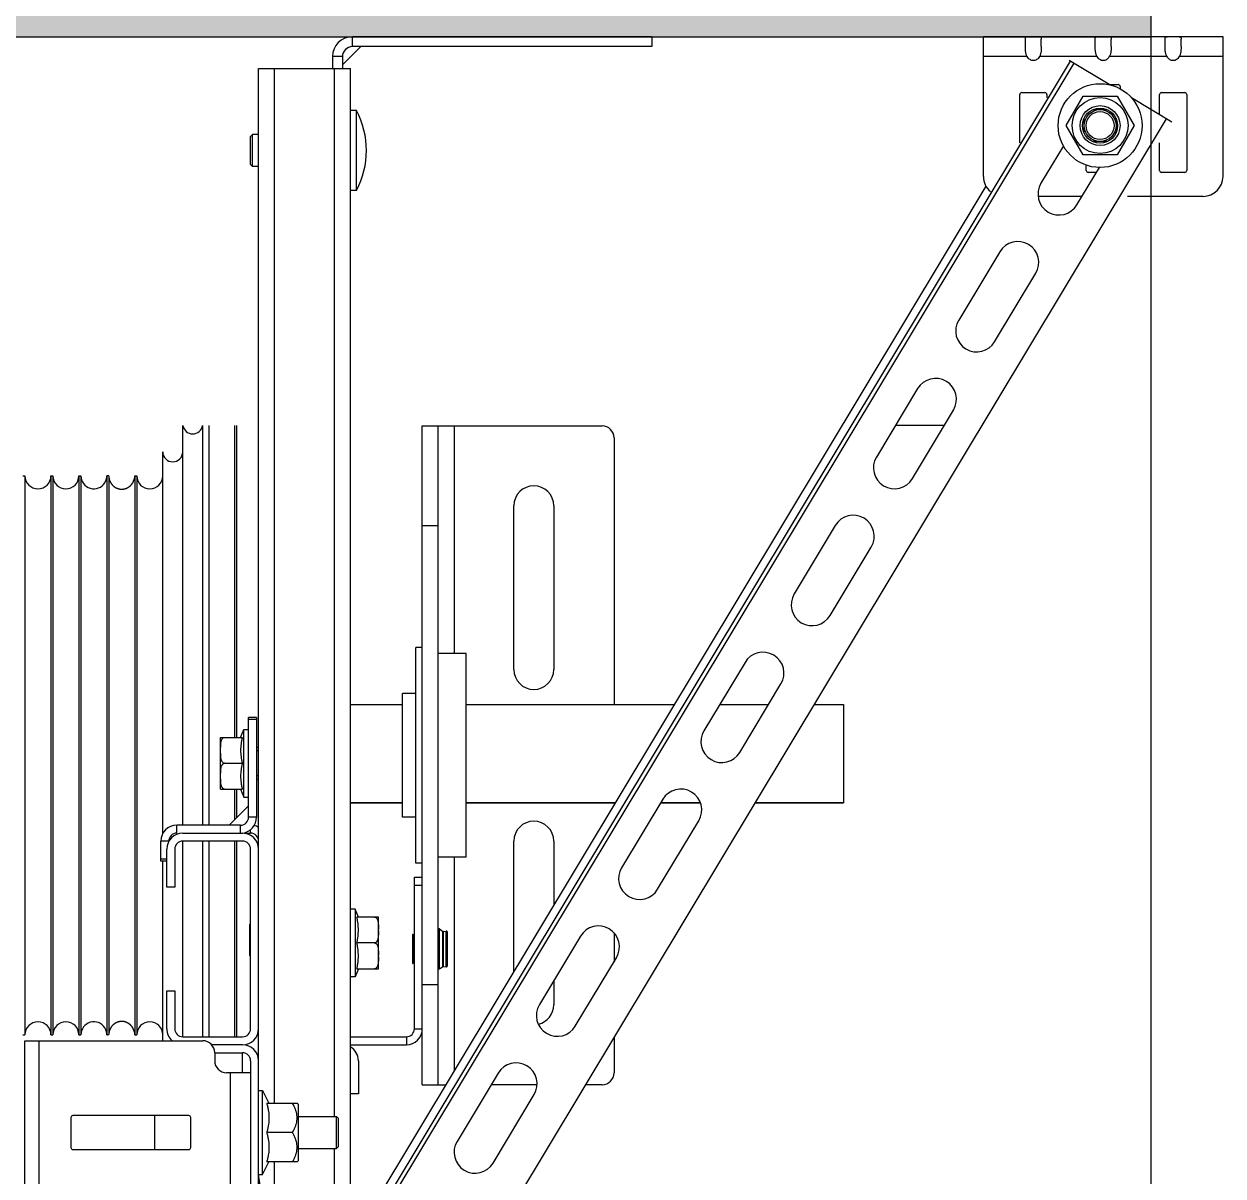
# Model space of a CAD drawing. Header units: millimetres. Extents: x 21899 to 38731, y -5425 to 3612.
# Drawn here: x 34243 to 34543.2, y 3076.6 to 3365.2 of the extents above; entities that cross this region are included whole.
import ezdxf

# ---------------------------------------------------------------- set-up
doc = ezdxf.new("R2010")
doc.units = ezdxf.units.MM
doc.layers.add('dwgmodels.com', color=250, linetype='Continuous')

msp = doc.modelspace()

# ---------------------------------------------------------------- hatches: boundary and pattern name
at = {"layer": 'dwgmodels.com', "true_color": 0xc7c8ca}
h = msp.add_hatch(color=9, dxfattribs=at)
h.dxf.hatch_style = 1
h.paths.add_polyline_path([(30925.23548215479, 3612.000011230852), (34525.23548215479, 3612.000011230852), (34525.23548215479, 3362.000011230855), (30925.23548215479, 3362.000011230855)])

# ---------------------------------------------------------------- linework, layer by layer
at = {"color": 7, "linetype": 'Continuous'}
for p, q in [((34324.73548215479, 3362.000011230855), (34525.23548215479, 3362.000011230855)), ((34400.23548215479, 3362.000011230855), (34400.23548215479, 3359.500011230855)), ((34525.23548215479, 3362.000011230855), (34484.80185189079, 3362.000011230855)), ((34525.23548215479, 1144.533072939179), (34525.23548215479, 3362.000011230855)), ((34322.73548215479, 3357.000011230855), (34322.73548215479, 3354.000011230855)), ((34327.2644720689, 3359.493467239055), (34322.7420261466, 3354.971021316756)), ((34400.23548215479, 3359.500011230855), (34325.23548215479, 3359.500011230855)), ((34504.9876848978, 3355.873701071399), (34298.4419264966, 3012.123833197758)), ((34301.73548215479, 3354.000011230855), (34324.73548215479, 3354.000011230855)), ((34301.73548215479, 3021.488438356457), (34301.73548215479, 3354.000011230855)), ((34324.73548215479, 3059.766866450555), (34324.73548215479, 3354.000011230855)), ((34514.90537818249, 3349.914549745055), (34504.7428218592, 3356.020829628356)), ((34503.9499506206, 3339.723585497653), (34508.1999506206, 3347.084801429854)), ((34508.1999506206, 3347.084801429854), (34516.6999506206, 3347.084801429854)), ((34516.6999506206, 3347.084801429854), (34520.9499506206, 3339.723585497653)), ((34530.4578408802, 3340.569687381056), (34520.28437104949, 3346.682524761258)), ((34326.23548215479, 3343.500011230855), (34324.73548215479, 3343.500011230855)), ((34326.23548215479, 3323.500011230855), (34326.23548215479, 3343.500011230855)), ((34510.64688768779, 3343.723585497653), (34514.2530135534, 3343.723585497653)), ((34528.98836931749, 3341.452634973877), (34322.4426109163, 2997.702767100258)), ((34508.1999506206, 3332.362369565555), (34503.9499506206, 3339.723585497653)), ((34508.4499506206, 3337.927515673553), (34508.4499506206, 3341.519655321856)), ((34516.4499506206, 3341.519655321856), (34516.4499506206, 3337.927515673553)), ((34520.9499506206, 3339.723585497653), (34516.6999506206, 3332.362369565555)), ((34300.2304569017, 3337.500011230855), (34299.73548215479, 3337.005036484057)), ((34299.73548215479, 3329.994985977755), (34299.73548215479, 3337.005036484057)), ((34301.73548215479, 3337.500011230855), (34300.2304569017, 3337.500011230855)), ((34300.2304569017, 3329.500011230855), (34300.2304569017, 3337.500011230855)), ((34503.2787441207, 3334.653555830155), (34497.64906079369, 3325.284189376958)), ((34514.2530135534, 3335.723585497653), (34510.64688768779, 3335.723585497653)), ((34300.2304569017, 3329.500011230855), (34299.73548215479, 3329.994985977755)), ((34516.6999506206, 3332.362369565555), (34508.1999506206, 3332.362369565555)), ((34301.73548215479, 3329.500011230855), (34300.2304569017, 3329.500011230855)), ((34506.6493174511, 3319.876289590356), (34512.2804472765, 3329.248063421153)), ((34483.85589536323, 3324.58770537646), (34296.72759189519, 3013.153909347555)), ((34326.23548215479, 3323.500011230855), (34324.73548215479, 3323.500011230855)), ((34487.3482992955, 3308.140843362853), (34477.0475377973, 3290.997497348857)), ((34486.04779445469, 3285.589597562255), (34496.34855595289, 3302.732943576353)), ((34466.7467762991, 3273.854151334854), (34456.44601480089, 3256.710805320756)), ((34465.44627145829, 3251.302905534256), (34475.7470329565, 3268.446251548256)), ((34282.73548215479, 3164.500011230855), (34282.73548215479, 3264.585361659556)), ((34287.73548215479, 3164.500011230855), (34287.73548215479, 3264.585361659556)), ((34289.23548215479, 3264.585361659556), (34289.23548215479, 3164.500011230855)), ((34295.73548215479, 3264.585361659556), (34295.73548215479, 3186.495201759255)), ((34296.23548215479, 3264.585361659556), (34296.23548215479, 3186.495201759255)), ((34342.73548215479, 3264.500011230855), (34387.73548215479, 3264.500011230855)), ((34342.73548215479, 3099.500011230855), (34342.73548215479, 3264.500011230855)), ((34346.73548215479, 3099.500011230855), (34346.73548215479, 3264.500011230855)), ((34473.427176268, 3264.585361659556), (34461.1775255972, 3264.585361659556)), ((34390.73548215479, 3261.500011230855), (34390.73548215479, 3194.690419739756)), ((34277.73548215479, 3162.415401700557), (34277.73548215479, 3258.000011230855)), ((34242.73548215479, 3252.000011230855), (34243.23548215479, 3252.000011230855)), ((34243.23548215479, 3252.000011230855), (34243.23548215479, 3112.000011230855)), ((34249.73548215479, 3252.000011230855), (34250.23548215479, 3252.000011230855)), ((34249.73548215479, 3252.000011230855), (34249.73548215479, 3112.000011230855)), ((34250.23548215479, 3252.000011230855), (34250.23548215479, 3112.000011230855)), ((34256.73548215479, 3252.000011230855), (34257.23548215479, 3252.000011230855)), ((34256.73548215479, 3252.000011230855), (34256.73548215479, 3112.000011230855)), ((34257.23548215479, 3252.000011230855), (34257.23548215479, 3112.000011230855)), ((34263.73548215479, 3251.976793094556), (34263.73548215479, 3112.023229367158)), ((34264.23548215479, 3251.957140960454), (34264.23548215479, 3112.042881501358)), ((34270.73548215479, 3252.000011230855), (34271.23548215479, 3252.000011230855)), ((34270.73548215479, 3252.000011230855), (34270.73548215479, 3112.000011230855)), ((34271.23548215479, 3252.000011230855), (34271.23548215479, 3112.000011230855)), ((34365.6554821548, 3203.500011230855), (34365.6554821548, 3244.500011230855)), ((34375.6554821548, 3244.500011230855), (34375.6554821548, 3203.500011230855)), ((34346.73548215479, 3239.500011230855), (34342.73548215479, 3239.500011230855)), ((34446.1452533027, 3239.567459306756), (34435.8444918045, 3222.424113292655)), ((34444.8447484619, 3217.016213506155), (34455.1455099601, 3234.159559520158)), ((34342.73548215479, 3209.000011230855), (34341.09548215479, 3209.000011230855)), ((34341.09548215479, 3155.000747171656), (34341.09548215479, 3208.999275290156)), ((34353.73548215479, 3207.500011230855), (34346.73548215479, 3207.500011230855)), ((34353.73548215479, 3156.500706286053), (34353.73548215479, 3207.499316175756)), ((34423.54373030629, 3205.280767278655), (34413.2429688081, 3188.137421264553)), ((34422.2432254655, 3182.729521478053), (34432.5439869637, 3199.872867492057)), ((34324.73548215479, 3194.690419739756), (34337.73548215479, 3194.690419739756)), ((34341.09548215479, 3197.500011230855), (34337.73548215479, 3197.500011230855)), ((34337.73548215479, 3166.500707680756), (34337.73548215479, 3197.499314781056)), ((34353.73548215479, 3194.690419739756), (34405.8057319056, 3194.690419739756)), ((34417.18040752839, 3194.690419739756), (34429.4300581992, 3194.690419739756)), ((34440.804733822, 3194.690419739756), (34448.23548215479, 3194.690419739756)), ((34448.23548215479, 3194.690419739756), (34448.23548215479, 3170.080635357655)), ((34301.23548215479, 3191.500011230855), (34299.23548215479, 3191.500011230855)), ((34301.23548215479, 3191.500011230855), (34301.23548215479, 3166.500011230855)), ((34292.23548215479, 3186.495201759255), (34297.6364417416, 3186.495201759255)), ((34292.23548215479, 3173.504820702554), (34292.23548215479, 3186.495201759255)), ((34297.23548215479, 3186.495201759255), (34298.0354821548, 3188.500011230855)), ((34298.0354821548, 3188.500011230855), (34299.23548215479, 3188.500011230855)), ((34298.0354821548, 3171.500011230855), (34298.0354821548, 3188.500011230855)), ((34301.23548215479, 3184.000011230855), (34301.73548215479, 3184.000011230855)), ((34293.2354819333, 3180.000011230855), (34297.6364417416, 3180.000011230855)), ((34301.23548215479, 3176.000011230855), (34301.73548215479, 3176.000011230855)), ((34292.23548215479, 3173.504820702554), (34297.6364417416, 3173.504820702554)), ((34295.73548215479, 3173.504820702554), (34295.73548215479, 3165.828438355653)), ((34296.23548215479, 3173.504820702554), (34296.23548215479, 3166.328438355653)), ((34297.23548215479, 3173.504820702554), (34298.0354821548, 3171.500011230855)), ((34298.0354821548, 3171.500011230855), (34299.23548215479, 3171.500011230855)), ((34402.9422073099, 3170.994075250557), (34392.64144581169, 3153.850729236554)), ((34324.73548215479, 3170.080532026157), (34337.73548215479, 3170.080532026157)), ((34353.73548215479, 3170.080532026157), (34391.0186195398, 3170.080532026157)), ((34390.73548215479, 3170.080532026157), (34390.73548215479, 3169.609312285655)), ((34402.3932951626, 3170.080532026157), (34412.3400437128, 3170.080532026157)), ((34426.01762145619, 3170.080532026157), (34448.23548215479, 3170.080532026157)), ((34341.09548215479, 3166.500011230855), (34337.73548215479, 3166.500011230855)), ((34401.6417024691, 3148.442829449956), (34411.94246396729, 3165.586175463955)), ((34282.73548215479, 3162.500011230855), (34297.73548215479, 3162.500011230855)), ((34298.17606995899, 3162.500011230855), (34299.73548215479, 3162.500011230855)), ((34297.73548215479, 3160.500011230855), (34282.73548215479, 3160.500011230855)), ((34282.73548215479, 3111.500011230855), (34282.73548215479, 3160.341648209156)), ((34287.73548215479, 3111.500011230855), (34287.73548215479, 3160.500011230855)), ((34289.23548215479, 3160.500011230855), (34289.23548215479, 3111.500011230855)), ((34295.73548215479, 3160.500011230855), (34295.73548215479, 3111.500011230855)), ((34296.23548215479, 3160.500011230855), (34296.23548215479, 3111.500011230855)), ((34365.6554821548, 3127.869182868355), (34365.6554821548, 3160.500011230855)), ((34375.6554821548, 3160.500011230855), (34375.6554821548, 3144.511977691858)), ((34278.73548215479, 3149.000011230855), (34278.73548215479, 3158.500011230855)), ((34280.73548215479, 3158.500011230855), (34280.73548215479, 3149.000011230855)), ((34299.73548215479, 3113.500011230855), (34299.73548215479, 3158.500011230855)), ((34353.73548215479, 3156.500011230855), (34346.73548215479, 3156.500011230855)), ((34278.73548215479, 3155.500011230855), (34277.23548215479, 3155.500011230855)), ((34277.73548215479, 3110.500011230855), (34277.73548215479, 3155.500011230855)), ((34342.73548215479, 3155.000011230855), (34341.09548215479, 3155.000011230855)), ((34340.73548215479, 3151.500011230855), (34342.73548215479, 3151.500011230855)), ((34280.73548215479, 3149.000011230855), (34278.73548215479, 3149.000011230855)), ((34340.73548215479, 3149.500011230855), (34342.73548215479, 3149.500011230855)), ((34325.9354821548, 3143.500011230855), (34324.73548215479, 3143.500011230855)), ((34325.9354821548, 3143.500011230855), (34325.9354821548, 3126.500011230855)), ((34326.73548215479, 3141.495201759255), (34325.9354821548, 3143.500011230855)), ((34331.73548215479, 3141.495201759255), (34326.3345225681, 3141.495201759255)), ((34331.73548215479, 3128.504820702554), (34331.73548215479, 3141.495201759255)), ((34299.4354821548, 3139.547337509757), (34299.4354821548, 3131.952684952055)), ((34347.0577716571, 3138.500969342756), (34347.77332060749, 3137.948045153855)), ((34347.91371725679, 3137.907123512858), (34348.71737500549, 3137.980183308253)), ((34348.9354821548, 3137.781004666955), (34348.9354821548, 3129.219060096955)), ((34330.73548237629, 3135.000011230855), (34326.3345225681, 3135.000011230855)), ((34340.23548215479, 3137.047337509553), (34340.23548215479, 3129.952684952255)), ((34340.73548215479, 3136.866677897553), (34340.3963253093, 3137.126698145756)), ((34382.34068431349, 3136.707383222456), (34372.0399228153, 3119.564037208456)), ((34390.73548215479, 3137.504429264456), (34390.73548215479, 3130.291830750855)), ((34340.73548215479, 3130.133344564256), (34340.3963253093, 3129.873324316053)), ((34347.0577716571, 3128.499053119056), (34347.77332060749, 3129.051977307958)), ((34347.91371725679, 3129.092898948853), (34348.71737500549, 3129.019839153556)), ((34381.04017947269, 3114.156137421858), (34391.3409409709, 3131.299483435956)), ((34325.9354821548, 3126.500011230855), (34324.73548215479, 3126.500011230855)), ((34326.73548215479, 3128.504820702554), (34325.9354821548, 3126.500011230855)), ((34326.3345225681, 3128.504820702554), (34331.73548215479, 3128.504820702554)), ((34278.73548215479, 3123.000011230855), (34280.73548215479, 3123.000011230855)), ((34278.73548215479, 3113.500011230855), (34278.73548215479, 3123.000011230855)), ((34280.73548215479, 3123.000011230855), (34280.73548215479, 3113.500011230855)), ((34346.73548215479, 3124.500011230855), (34342.73548215479, 3124.500011230855)), ((34375.6554821548, 3125.581338434356), (34375.6554821548, 3119.500011230855)), ((34242.73548215479, 3112.000011230855), (34243.23548215479, 3112.000011230855)), ((34249.73548215479, 3112.000011230855), (34250.23548215479, 3112.000011230855)), ((34256.73548215479, 3112.000011230855), (34257.23548215479, 3112.000011230855)), ((34270.73548215479, 3112.000011230855), (34271.23548215479, 3112.000011230855)), ((34282.73548215479, 3111.500011230855), (34297.73548215479, 3111.500011230855)), ((34390.73548215479, 3111.361191493357), (34390.73548215479, 3102.500011230855)), ((34297.73548215479, 3109.500011230855), (34289.95144600779, 3109.500011230855)), ((34324.73548215479, 3109.500011230855), (34338.73548215479, 3109.500011230855)), ((34290.73548215479, 3107.500011230855), (34297.73548215479, 3107.500011230855)), ((34299.73548215479, 3105.500011230855), (34299.73548215479, 3073.698324426354)), ((34326.73548215479, 3105.500011230855), (34326.73548215479, 3097.200011230856)), ((34361.7391613171, 3102.420691194355), (34351.4383998189, 3085.277345180355)), ((34342.73548215479, 3099.500011230855), (34348.6095641234, 3099.500011230855)), ((34371.422160321, 3099.500011230855), (34359.98423974629, 3099.500011230855)), ((34387.73548215479, 3099.500011230855), (34383.6085660399, 3099.500011230855)), ((34301.73548215479, 3098.000011230855), (34302.73548215479, 3098.000011230855)), ((34302.73548215479, 3077.000011230855), (34302.73548215479, 3098.000011230855)), ((34302.73548215479, 3098.000011230855), (34304.33973589959, 3094.861253904157)), ((34326.73548215479, 3097.200011230856), (34324.73548215479, 3097.200011230856)), ((34360.4386564763, 3079.869445393757), (34370.7394179745, 3097.012791407855)), ((34303.757704377, 3094.861227163055), (34311.37426622059, 3094.861227163055)), ((34311.73548215479, 3094.500011230855), (34311.37423809439, 3094.861255291256)), ((34311.73548215479, 3080.500133581154), (34311.73548215479, 3094.499888880659)), ((34275.73548215479, 3083.250011230855), (34275.73548215479, 3091.750011230855)), ((34311.73548215479, 3091.500011230855), (34321.24050740799, 3091.500011230855)), ((34321.24050740799, 3083.500011230855), (34321.24050740799, 3091.500011230855)), ((34321.24050740799, 3091.500011230855), (34321.73548215479, 3091.005036484057)), ((34321.73548215479, 3083.994985977755), (34321.73548215479, 3091.005036484057)), ((34310.23548215479, 3087.500011230855), (34303.757704377, 3087.500011230855)), ((34321.24050740799, 3083.500011230855), (34321.73548215479, 3083.994985977755)), ((34311.73548215479, 3083.500011230855), (34321.24050740799, 3083.500011230855)), ((34302.73548215479, 3077.000011230855), (34304.33973589959, 3080.138768557656)), ((34311.37426622059, 3080.138795298757), (34303.757704377, 3080.138795298757)), ((34311.73548215479, 3080.500011230855), (34311.37423809439, 3080.138767170556)), ((34301.73548215479, 3077.000011230855), (34302.73548215479, 3077.000011230855))]:
    msp.add_line(p, q, dxfattribs=at)
at = {"color": 3, "linetype": 'Continuous'}
for p, q in [((34400.23548215479, 3362.000011230855), (34325.23548215479, 3362.000011230855)), ((34483.23548215479, 3327.000011230855), (34483.23548215479, 3362.000011230855)), ((34543.23548215479, 3362.000011230855), (34483.23548215479, 3362.000011230855)), ((34493.73548215479, 3359.495995110356), (34493.73548215479, 3361.332454476156)), ((34497.73548215479, 3359.495995110356), (34497.73548215479, 3361.332454476156)), ((34511.23548215479, 3359.495995110356), (34511.23548215479, 3361.332454476156)), ((34515.23548215479, 3359.495995110356), (34515.23548215479, 3361.332454476156)), ((34528.73548215479, 3359.495995110356), (34528.73548215479, 3361.332454476156)), ((34532.73548215479, 3359.495995110356), (34532.73548215479, 3361.332454476156)), ((34543.23548215479, 3327.000011230855), (34543.23548215479, 3362.000011230855)), ((34320.23548215479, 3357.000011230855), (34320.23548215479, 3354.000011230855)), ((34492.8354821548, 3348.000011230855), (34498.63548215479, 3348.000011230855)), ((34514.763146385, 3350.000011230855), (34516.98548215479, 3350.000011230855)), ((34517.48548215479, 3349.500011230855), (34517.48548215479, 3348.921809074556)), ((34527.8354821548, 3348.000011230855), (34533.63548215479, 3348.000011230855)), ((34492.3354821548, 3335.371548727853), (34492.3354821548, 3347.500011230855)), ((34499.13548215479, 3347.500011230855), (34499.13548215479, 3346.688649207754)), ((34527.3354821548, 3342.445789777656), (34527.3354821548, 3347.500011230855)), ((34534.13548215479, 3347.500011230855), (34534.13548215479, 3328.500011230855)), ((34527.3354821548, 3328.500011230855), (34527.3354821548, 3335.373209817757)), ((34508.98548215479, 3328.500011230855), (34508.98548215479, 3329.815341252855)), ((34511.53054186479, 3328.000011230855), (34509.48548215479, 3328.000011230855)), ((34533.63548215479, 3328.000011230855), (34527.8354821548, 3328.000011230855)), ((34507.9253781506, 3322.000011230855), (34496.94974968069, 3322.000011230855)), ((34538.23548215479, 3322.000011230855), (34519.30005377349, 3322.000011230855)), ((34299.23548215479, 3166.500011230855), (34299.23548215479, 3191.500011230855)), ((34294.4070579398, 3164.500014140656), (34299.23547924509, 3169.328435445856)), ((34297.23548215479, 3164.500011230855), (34281.23548215479, 3164.500011230855)), ((34277.23548215479, 3155.500011230855), (34277.23548215479, 3160.500011230855)), ((34340.73548215479, 3113.500011230855), (34340.73548215479, 3151.500011230855)), ((34324.73548215479, 3111.500011230855), (34338.73548215479, 3111.500011230855)), ((34243.2362110937, 3110.500011230855), (34287.73548215479, 3110.500011230855)), ((34290.73548215479, 3107.500011230855), (34290.73548215479, 3105.500011230855)), ((34299.73548215479, 3102.500011230855), (34293.73548215479, 3102.500011230855)), ((34254.73548215479, 3091.250011230855), (34254.73548215479, 3083.750011230855)), ((34284.23548215479, 3091.750011230855), (34255.23548215479, 3091.750011230855)), ((34284.73548215479, 3083.750011230855), (34284.73548215479, 3091.250011230855)), ((34255.23548215479, 3083.250011230855), (34284.23548215479, 3083.250011230855))]:
    msp.add_line(p, q, dxfattribs=at)
at = {"color": 9, "linetype": 'Continuous'}
for p, q in [((34325.23548215479, 3359.500011230855), (34325.23548215479, 3362.000011230855)), ((34322.73548215479, 3357.000011230855), (34320.23548215479, 3357.000011230855)), ((34494.20956370189, 3357.000011230855), (34483.23548215479, 3357.000011230855)), ((34511.70956370189, 3357.000011230855), (34497.2614006076, 3357.000011230855)), ((34529.20956370189, 3357.000011230855), (34514.7614006076, 3357.000011230855)), ((34543.23548215479, 3357.000011230855), (34532.2614006076, 3357.000011230855)), ((34505.8448521985, 3355.358662996492), (34299.29909379729, 3011.608795122756)), ((34305.73548215479, 3094.861227163055), (34305.73548215479, 3354.000011230855)), ((34320.73548215479, 3091.500011230855), (34320.73548215479, 3354.000011230855)), ((34350.73548215479, 3264.500011230855), (34350.73548215479, 3207.500011230855)), ((34301.23548215479, 3191.000011230855), (34299.23548215479, 3191.000011230855)), ((34324.73548215479, 3170.146477480754), (34337.73548215479, 3170.146477480754)), ((34353.73548215479, 3170.146477480754), (34391.0582435665, 3170.146477480754)), ((34402.4329191893, 3170.146477480754), (34412.32360166429, 3170.146477480754)), ((34426.05724548289, 3170.146477480754), (34448.23548215479, 3170.146477480754)), ((34301.23548215479, 3166.500011230855), (34299.23548215479, 3166.500011230855)), ((34281.23548215479, 3162.500011230855), (34281.23548215479, 3164.500011230855)), ((34297.23548215479, 3162.500011230855), (34297.23548215479, 3164.500011230855)), ((34299.73548215479, 3162.500011230855), (34299.73548215479, 3163.387623541857)), ((34279.23548215479, 3160.500011230855), (34277.23548215479, 3160.500011230855)), ((34278.73548215479, 3156.000011230855), (34277.23548215479, 3156.000011230855)), ((34350.73548215479, 3156.500011230855), (34350.73548215479, 3103.038132991656)), ((34347.0577717144, 3136.100011230854), (34347.057771657, 3138.500969342858)), ((34347.77332060749, 3137.948045153855), (34347.77332060749, 3129.051977307958)), ((34347.91371725679, 3137.907123512858), (34347.91371725679, 3129.092898948853)), ((34348.7173750056, 3129.019839153556), (34348.7173750056, 3137.980183308253)), ((34340.3963253093, 3137.126698145756), (34340.3963253093, 3129.873324316053)), ((34347.057771655, 3133.500011230855), (34347.0577717144, 3136.100011230854)), ((34347.057771657, 3128.499053118954), (34347.057771655, 3133.500011230855)), ((34338.73548215479, 3111.500011230855), (34338.73548215479, 3109.500011230855)), ((34340.73548215479, 3113.500011230855), (34342.73548215479, 3113.500011230855)), ((34243.2362110937, 3064.500011230855), (34243.2362110937, 3110.500011230855)), ((34246.73548215479, 3110.500011230855), (34246.73548215479, 3064.500011230855)), ((34297.73548215479, 3102.500011230855), (34297.73548215479, 3107.500011230855)), ((34294.73548215479, 3072.500011230855), (34294.73548215479, 3102.500011230855)), ((34320.73548215479, 3053.109748521158), (34320.73548215479, 3083.500011230855)), ((34305.73548215479, 3028.145556285854), (34305.73548215479, 3080.138795298757))]:
    msp.add_line(p, q, dxfattribs=at)
at = {"color": 2, "linetype": 'Continuous'}
for p, q in [((34301.73548215479, 3183.150011230857), (34301.23548215479, 3183.150011230857)), ((34301.73548215479, 3176.850011230854), (34301.23548215479, 3176.850011230854))]:
    msp.add_line(p, q, dxfattribs=at)
at = {"color": 7, "linetype": 'Continuous'}
for radius in [10.5, 7, 5, 4.4, 4, 3.5050252532]:
    msp.add_circle((34512.4499506206, 3339.723585497653), radius, dxfattribs=at)
at = {"color": 3, "linetype": 'Continuous'}
for centre, radius, start, end in [((34325.23548215479, 3357.000011230855), 5, 90, 180), ((34492.8354821548, 3347.500011230855), 0.5, 90, 180), ((34498.63548215479, 3347.500011230855), 0.5, 0, 90), ((34516.98548215479, 3349.500011230855), 0.5, 0, 90), ((34527.8354821548, 3347.500011230855), 0.5, 90, 180), ((34533.63548215479, 3347.500011230855), 0.5, 0, 90), ((34488.23548215479, 3327.000011230855), 5, 180, 229.7809681634833), ((34509.48548215479, 3328.500011230855), 0.5, 180, 270), ((34527.8354821548, 3328.500011230855), 0.5, 180, 270), ((34533.63548215479, 3328.500011230855), 0.5, 270, 0), ((34538.23548215479, 3327.000011230855), 5, 270, 0), ((34297.23548215479, 3166.500011230855), 2, 270, 0), ((34281.23548215479, 3160.500011230855), 4, 90, 180), ((34299.73548215479, 3160.500011230855), 4, 60.00000000000028, 77.08377962761692), ((34338.73548215479, 3113.500011230855), 2, 270, 0), ((34287.73548215479, 3107.500011230855), 3, 0, 90), ((34293.73548215479, 3105.500011230855), 3, 180, 270), ((34255.23548215479, 3091.250011230855), 0.5, 90, 180), ((34284.23548215479, 3091.250011230855), 0.5, 0, 90), ((34255.23548215479, 3083.750011230855), 0.5, 180, 270), ((34284.23548215479, 3083.750011230855), 0.5, 270, 0)]:
    msp.add_arc(centre, radius, start, end, dxfattribs=at)
at = {"color": 7, "linetype": 'Continuous'}
for centre, radius, start, end in [((34325.23548215479, 3357.000011230855), 2.5, 90, 180), ((34307.48548215479, 3333.500011230855), 21.25, 331.9275130639386, 28.0724869360614), ((34502.1491891224, 3322.580239483657), 5.25, 149.0000000000667, 329.0000000000667), ((34491.84842762419, 3305.436893469654), 5.25, 329.0000000000667, 149.0000000000667), ((34481.547666126, 3288.293547455556), 5.25, 149.0000000000667, 329.0000000000667), ((34471.2469046278, 3271.150201441556), 5.25, 329.0000000000667, 149.0000000000667), ((34285.23548215479, 3265.000011230855), 2.5, 189.5482191097543, 350.4517808902457), ((34387.73548215479, 3261.500011230855), 3, 0, 90), ((34280.23548215479, 3258.000011230855), 2.5, 180, 0), ((34460.94614312959, 3254.006855427455), 5.25, 149.0000000000667, 329.0000000000667), ((34246.48548215479, 3252.000011230855), 3.25, 180, 0), ((34253.48548215479, 3252.000011230855), 3.25, 180, 0), ((34260.48548215479, 3252.000011230855), 3.25, 180, 327.7957724961966), ((34267.48548215479, 3252.000011230855), 3.25, 327.7957724961966, 0), ((34274.48548215479, 3252.000011230855), 3.25, 180, 0), ((34370.6554821548, 3244.500011230855), 5, 0, 180), ((34450.6453816314, 3236.863509413455), 5.25, 329.0000000000667, 149.0000000000667), ((34440.3446201332, 3219.720163399455), 5.25, 149.0000000000667, 329.0000000000667), ((34428.04385863499, 3202.576817385358), 5.25, 329.0000000000667, 149.0000000000667), ((34370.6554821548, 3203.500011230855), 5, 180, 0), ((34417.74309713679, 3185.433471371354), 5.25, 149.0000000000667, 329.0000000000667), ((34407.4423356386, 3168.290125357256), 5.25, 329.0000000000667, 149.0000000000667), ((34297.23548215479, 3166.500011230855), 4, 277.1535105487424, 0), ((34370.6554821548, 3160.500011230855), 5, 0, 180), ((34282.73548215479, 3158.500011230855), 4, 90, 180), ((34281.23548215479, 3160.500011230855), 2, 90, 180), ((34297.73548215479, 3158.500011230855), 4, 0, 90), ((34299.73548215479, 3160.500011230855), 2, 0, 90), ((34282.73548215479, 3158.500011230855), 2, 90, 180), ((34297.73548215479, 3158.500011230855), 2, 0, 90), ((34397.1415741404, 3151.146779343253), 5.25, 149.0000000000667, 329.0000000000667), ((34299.5354821548, 3139.547337509757), 0.1, 52.52382043789794, 180), ((34346.9354821548, 3138.342712344056), 0.2, 52.30575877936031, 180), ((34347.8956101076, 3138.106302154156), 0.2, 232.3057595701491, 275.1944289023388), ((34348.73548215479, 3137.781004666955), 0.2, 0, 95.19442892787347), ((34386.8408126422, 3134.003433329155), 5.25, 329.0000000000667, 149.0000000000667), ((34340.3354821548, 3137.047337509757), 0.1, 52.52382034859722, 180), ((34299.5354821548, 3132.452684952055), 0.1, 180, 307.4761795615771), ((34299.5354821548, 3131.952684952055), 0.1, 180, 307.4761795615771), ((34340.3354821548, 3129.952684952055), 0.1, 180, 307.4761796514028), ((34346.9354821548, 3128.657310117756), 0.2, 180, 307.6942412206397), ((34347.8956101076, 3128.893720307555), 0.2, 84.80557109766123, 127.6942404298509), ((34348.73548215479, 3129.219017794858), 0.2, 264.8055710721265, 0), ((34376.54005114399, 3116.860087315155), 5.25, 149.0000000000667, 329.0000000000667), ((34370.6554821548, 3119.500011230855), 5, 283.3454556175525, 0), ((34246.48548215479, 3112.000011230855), 3.25, 0, 179.9999999997916), ((34253.48548215479, 3112.000011230855), 3.25, 0, 179.9999999997916), ((34260.48548215479, 3112.000011230855), 3.25, 32.20422750380337, 180), ((34267.48548215479, 3112.000011230855), 3.25, 0, 32.20422750380337), ((34274.48548215479, 3112.000011230855), 3.25, 0, 179.9999999997916), ((34282.73548215479, 3113.500011230855), 4, 180, 228.8542828083771), ((34282.73548215479, 3113.500011230855), 2, 180, 270), ((34297.73548215479, 3113.500011230855), 4, 270, 0), ((34297.73548215479, 3113.500011230855), 2, 270, 0), ((34338.73548215479, 3113.500011230855), 4, 270, 0), ((34297.73548215479, 3105.500011230855), 4, 0, 90), ((34322.73548215479, 3105.500011230855), 4, 0, 59.80983375640647), ((34297.73548215479, 3105.500011230855), 2, 0, 90), ((34366.2392896458, 3099.716741301156), 5.25, 329.0000000000667, 149.0000000000667), ((34387.73548215479, 3102.500011230855), 3, 270, 0), ((34355.9385281476, 3082.573395287058), 5.25, 149.0000000000667, 329.0000000000667)]:
    msp.add_arc(centre, radius, start, end, dxfattribs=at)
at = {"color": 3, "linetype": 'Continuous'}
for points, start_tangent, end_tangent in [([(34493.73548215479, 3361.332454476156), (34493.73820185169, 3361.498578214956), (34493.7486153385, 3361.638720667957), (34493.7703736766, 3361.754310718756), (34493.80750166019, 3361.846396801957), (34493.8645437071, 3361.915970137656), (34493.9466212722, 3361.963926733955), (34494.0596487845, 3361.991402158354), (34494.20956370189, 3362.000011230855)], (0, 1), (1, 0)), ([(34497.2614006076, 3362.000011230855), (34497.41211645769, 3361.991293151354), (34497.5264190977, 3361.963112380057), (34497.6089237019, 3361.913804425156), (34497.6653463731, 3361.843064838056), (34497.7014613249, 3361.751132860554), (34497.7225540248, 3361.637015444154), (34497.73276273999, 3361.498571013253), (34497.73548215479, 3361.332454476156)], (1, 0), (0, -1)), ([(34511.23548215479, 3361.332454476156), (34511.23820185169, 3361.498578214956), (34511.2486153385, 3361.638720667957), (34511.2703736766, 3361.754310718756), (34511.30750166019, 3361.846396801957), (34511.3645437071, 3361.915970137656), (34511.4466212722, 3361.963926733955), (34511.5596487845, 3361.991402158354), (34511.70956370189, 3362.000011230855)], (0, 1), (1, 0)), ([(34514.7614006076, 3362.000011230855), (34514.91211645769, 3361.991293151354), (34515.0264190977, 3361.963112380057), (34515.1089237019, 3361.913804425156), (34515.1653463731, 3361.843064838056), (34515.2014613249, 3361.751132860554), (34515.2225540248, 3361.637015444154), (34515.23276273999, 3361.498571013253), (34515.23548215479, 3361.332454476156)], (1, 0), (0, -1)), ([(34528.73548215479, 3361.332454476156), (34528.73820185169, 3361.498578214956), (34528.7486153385, 3361.638720667957), (34528.7703736766, 3361.754310718756), (34528.80750166019, 3361.846396801957), (34528.8645437071, 3361.915970137656), (34528.9466212722, 3361.963926733955), (34529.0596487845, 3361.991402158354), (34529.20956370189, 3362.000011230855)], (0, 1), (1, 0)), ([(34532.2614006076, 3362.000011230855), (34532.41211645769, 3361.991293151354), (34532.5264190977, 3361.963112380057), (34532.6089237019, 3361.913804425156), (34532.6653463731, 3361.843064838056), (34532.7014613249, 3361.751132860554), (34532.7225540248, 3361.637015444154), (34532.73276273999, 3361.498571013253), (34532.73548215479, 3361.332454476156)], (1, 0), (0, -1)), ([(34494.20956370189, 3357.000011230855), (34494.0584406116, 3357.296088162755), (34493.9439459633, 3357.608277949257), (34493.86141211849, 3357.927411240256), (34493.80505238059, 3358.246889723356), (34493.7690825326, 3358.562598134355), (34493.7481838193, 3358.875080331156), (34493.73813943189, 3359.185723324554), (34493.73548215479, 3359.495995110356)], (-0.5139427759439512, 0.8578244710050102), (0, 1)), ([(34497.2614006076, 3357.000011230855), (34496.9237722617, 3356.553370610854), (34496.54817713139, 3356.244051823058), (34496.14712439889, 3356.060568899658), (34495.7352973189, 3356.000011242955), (34495.32340628809, 3356.060697948655), (34494.92255394439, 3356.244198535154), (34494.5470470634, 3356.553522078655), (34494.20956370189, 3357.000011230855)], (-0.5139427759492528, -0.857824471001834), (-0.5139427759492528, 0.857824471001834)), ([(34497.73548215479, 3359.495995110356), (34497.7327143291, 3359.179897513655), (34497.7221759216, 3358.862582616755), (34497.70027555279, 3358.544637872154), (34497.6630453267, 3358.227006407556), (34497.6059549637, 3357.910752349853), (34497.5238917965, 3357.598179652457), (34497.4110000943, 3357.292569811056), (34497.2614006076, 3357.000011230855)], (0, -1), (-0.5139427759415217, -0.8578244710064657)), ([(34511.70956370189, 3357.000011230855), (34511.5584406116, 3357.296088162755), (34511.4439459633, 3357.608277949257), (34511.36141211849, 3357.927411240256), (34511.30505238059, 3358.246889723356), (34511.2690825326, 3358.562598134355), (34511.2481838193, 3358.875080331156), (34511.23813943189, 3359.185723324554), (34511.23548215479, 3359.495995110356)], (-0.5139427759439512, 0.8578244710050102), (0, 1)), ([(34514.7614006076, 3357.000011230855), (34514.4237722617, 3356.553370610854), (34514.04817713139, 3356.244051823058), (34513.64712439889, 3356.060568899658), (34513.2352973189, 3356.000011242955), (34512.82340628809, 3356.060697948655), (34512.42255394439, 3356.244198535154), (34512.0470470634, 3356.553522078655), (34511.70956370189, 3357.000011230855)], (-0.5139427759492528, -0.857824471001834), (-0.5139427759492528, 0.857824471001834)), ([(34515.23548215479, 3359.495995110356), (34515.2327143291, 3359.179897513655), (34515.2221759216, 3358.862582616755), (34515.20027555279, 3358.544637872154), (34515.1630453267, 3358.227006407556), (34515.1059549637, 3357.910752349853), (34515.0238917965, 3357.598179652457), (34514.9110000943, 3357.292569811056), (34514.7614006076, 3357.000011230855)], (0, -1), (-0.5139427759415217, -0.8578244710064657)), ([(34529.20956370189, 3357.000011230855), (34529.0584406116, 3357.296088162755), (34528.9439459633, 3357.608277949257), (34528.86141211849, 3357.927411240256), (34528.80505238059, 3358.246889723356), (34528.7690825326, 3358.562598134355), (34528.7481838193, 3358.875080331156), (34528.73813943189, 3359.185723324554), (34528.73548215479, 3359.495995110356)], (-0.5139427759439512, 0.8578244710050102), (0, 1)), ([(34532.2614006076, 3357.000011230855), (34531.9237722617, 3356.553370610854), (34531.54817713139, 3356.244051823058), (34531.14712439889, 3356.060568899658), (34530.7352973189, 3356.000011242955), (34530.32340628809, 3356.060697948655), (34529.92255394439, 3356.244198535154), (34529.5470470634, 3356.553522078655), (34529.20956370189, 3357.000011230855)], (-0.5139427759492528, -0.857824471001834), (-0.5139427759492528, 0.857824471001834)), ([(34532.73548215479, 3359.495995110356), (34532.7327143291, 3359.179897513655), (34532.7221759216, 3358.862582616755), (34532.70027555279, 3358.544637872154), (34532.6630453267, 3358.227006407556), (34532.6059549637, 3357.910752349853), (34532.5238917965, 3357.598179652457), (34532.4110000943, 3357.292569811056), (34532.2614006076, 3357.000011230855)], (0, -1), (-0.5139427759415217, -0.8578244710064657))]:
    msp.add_spline(points, degree=3, dxfattribs=dict(at, start_tangent=start_tangent, end_tangent=end_tangent))
at = {"color": 7, "linetype": 'Continuous'}
for points, start_tangent, end_tangent in [([(34263.23548215479, 3250.267960423356), (34263.236038758, 3250.268815930955), (34263.2377058148, 3250.271382031759), (34263.24047260929, 3250.275653621255), (34263.24432031989, 3250.281620481855), (34263.2492282569, 3250.289276667456), (34263.2551699092, 3250.298614110055), (34263.26210808819, 3250.309614470556), (34263.27000118009, 3250.322258262757), (34263.27880951299, 3250.336534617956), (34263.2884821023, 3250.352419391354), (34263.298971689, 3250.369898909754), (34263.31022240259, 3250.388949141154), (34263.3221828751, 3250.409557030256), (34263.3347978161, 3250.431706014755), (34263.3480025617, 3250.455365293656), (34263.36174450919, 3250.480527388056), (34263.3759699725, 3250.507185406455), (34263.3906150691, 3250.535315017354), (34263.4056272415, 3250.564914727554), (34263.4209476934, 3250.595972593255), (34263.4365023397, 3250.628445182156), (34263.4522249697, 3250.662302840556), (34263.4680478522, 3250.697510280155), (34263.48390265799, 3250.734027368257), (34263.49973024629, 3250.771831682156), (34263.5154621871, 3250.810874971154), (34263.5310401483, 3250.851128672555), (34263.54641941559, 3250.892597752558), (34263.5615367992, 3250.935235870656), (34263.5763329761, 3250.979000324558), (34263.5907671262, 3251.023899617856), (34263.60478051229, 3251.069885010154), (34263.61831271429, 3251.116891458256), (34263.6313198323, 3251.164901658754), (34263.6437678924, 3251.213935753356), (34263.6556049761, 3251.263943443853), (34263.66677647419, 3251.314847813053), (34263.677234494, 3251.366582088755), (34263.68694797809, 3251.419152162856), (34263.69587358589, 3251.472493137058), (34263.7039690209, 3251.526520261454), (34263.7112015772, 3251.581184192855), (34263.7175453067, 3251.636473834755), (34263.72296707069, 3251.692296939655), (34263.72743863879, 3251.748550533157), (34263.73094075319, 3251.805180057156), (34263.7334583216, 3251.862164894155), (34263.7349750865, 3251.919387715257), (34263.73548215479, 3251.976793094556)], (0.5454909716190193, 0.8381166982480056), (0, 1)), ([(34263.7833745427, 3251.974756241856), (34263.73548215479, 3251.976793094556)], (-0.999111264666763, 0.04215069176159996), (-0.999082288004685, 0.04283201834286542)), ([(34263.83327020569, 3251.972668992355), (34263.7833745427, 3251.974756241856)], (-0.9991409635070119, 0.04144074133362106), (-0.9991112646153096, 0.04215069298121883)), ([(34263.8851264422, 3251.970537366455), (34263.83327020569, 3251.972668992355)], (-0.9991712992208835, 0.0407027617398565), (-0.9991409634723762, 0.04144074216868953)), ([(34263.9389140116, 3251.968366888155), (34263.8851264422, 3251.970537366455)], (-0.9992021935664577, 0.03993715528150909), (-0.9991712992367316, 0.04070276135081972)), ([(34263.99459823139, 3251.966163366655), (34263.9389140116, 3251.968366888155)], (-0.9992335641972061, 0.03914440166547662), (-0.9992021935764146, 0.0399371550323912)), ([(34264.0521323343, 3251.963933121158), (34263.99459823139, 3251.966163366655)], (-0.9992653212477611, 0.03832515820722644), (-0.9992335641523971, 0.03914440280930754)), ([(34264.11148959369, 3251.961681715256), (34264.0521323343, 3251.963933121158)], (-0.9992973857152506, 0.03747979325804745), (-0.9992653212034239, 0.03832515936324319)), ([(34264.1726193955, 3251.959415641755), (34264.11148959369, 3251.961681715256)], (-0.9993296654125894, 0.0366090129116079), (-0.9992973857543949, 0.03747979221436666)), ([(34264.23548215479, 3251.957140960454), (34264.1726193955, 3251.959415641755)], (-0.99936207393987, 0.03571337523396705), (-0.999329665412231, 0.03660901292139018)), ([(34264.23548215479, 3251.957140960454), (34264.236320178, 3251.883265655357)], (0, -1), (0.02267523977755481, -0.9997428836961183)), ([(34264.236320178, 3251.883265655357), (34264.2388450924, 3251.809119874855), (34264.2430813352, 3251.734613224158), (34264.24906913099, 3251.659603749555), (34264.256864909, 3251.583949609958), (34264.26653325379, 3251.507571691356), (34264.2781591853, 3251.430336737154), (34264.2918409433, 3251.352135664656), (34264.3076815137, 3251.272915007554), (34264.32580858399, 3251.192568857958), (34264.3463526601, 3251.111052533655), (34264.369448839, 3251.028354346956), (34264.3952434979, 3250.944465639754), (34264.4238562939, 3250.859492573556), (34264.4554187842, 3250.773514136956), (34264.4900621355, 3250.686624687958), (34264.527886982, 3250.598998841953), (34264.56884826689, 3250.511103697256), (34264.6128968769, 3250.423324716357), (34264.6599871012, 3250.335972899658), (34264.7100477255, 3250.249352350955), (34264.76302084149, 3250.163697874857), (34264.81879519729, 3250.079290391754), (34264.8771848365, 3249.996469160455), (34264.93797234679, 3249.915553699455), (34265.000860871, 3249.836901306058), (34265.0655510139, 3249.760801408855), (34265.13183820409, 3249.687382263757), (34265.1995597234, 3249.616703460255), (34265.268527416, 3249.548835856054), (34265.3385440617, 3249.483841198853), (34265.4094051061, 3249.421770155153), (34265.4809921144, 3249.362587198957), (34265.55318324659, 3249.306259463658), (34265.62586417909, 3249.252747406455), (34265.6989819156, 3249.201969487258), (34265.7724349052, 3249.153883298055), (34265.8461195993, 3249.108447136758), (34265.9200012909, 3249.065579281156), (34265.9940096853, 3249.025224536854), (34266.06813936149, 3248.987297390653), (34266.1423600741, 3248.951733302558), (34266.21659691539, 3248.918492262455), (34266.2907889304, 3248.887527743856), (34266.3649566365, 3248.858763255957), (34266.4391010488, 3248.832138372356), (34266.5132417701, 3248.807593071855), (34266.5873452681, 3248.785090451558), (34266.6614316601, 3248.764580897354)], (0.02267524032259635, -0.9997428836837562), (0.9669719890535965, -0.2548826639568324)), ([(34266.6614316601, 3248.764580897354), (34266.73548215479, 3248.746030794457)], (0.9669719891511184, -0.254882663586854), (0.9729372781644707, -0.2310693678485126)), ([(34266.73548215479, 3248.746030794457), (34266.8090974691, 3248.729489448058)], (0.9729372779112442, -0.2310693689147448), (0.978264788433815, -0.2073595999961014)), ([(34266.8090974691, 3248.729489448058), (34266.88272853869, 3248.714811100755), (34266.9563944002, 3248.701969219554), (34267.0300663831, 3248.690948967858), (34267.1037706808, 3248.681729588054), (34267.1774958934, 3248.674299157356), (34267.25121011869, 3248.668648799357), (34267.32500711999, 3248.664764208057), (34267.39893490729, 3248.662643492156), (34267.472948603, 3248.662291293658), (34267.5470523333, 3248.663712091758), (34267.6212570195, 3248.666913762958), (34267.6955213902, 3248.671903766055), (34267.7699099486, 3248.678699239656), (34267.8444752054, 3248.687324864557), (34267.9191611287, 3248.697796895154), (34267.99395612809, 3248.710137074057), (34268.0688695407, 3248.724373495657), (34268.1438551067, 3248.740525983656), (34268.2189409281, 3248.758632185156), (34268.2941275152, 3248.778728858153), (34268.36934401799, 3248.800835159454), (34268.4445785686, 3248.824986882355), (34268.51979986099, 3248.851216280054), (34268.5949460019, 3248.879545306758), (34268.66998531669, 3248.910007022358), (34268.7448369643, 3248.942614474458), (34268.8194210302, 3248.977377607556), (34268.893689544, 3249.014319329654), (34268.9675396649, 3249.053433321256), (34269.0408524588, 3249.094697573255), (34269.11348456649, 3249.138066207655), (34269.1852938752, 3249.183481294156), (34269.2561630129, 3249.230888360256), (34269.3259276782, 3249.280188103356), (34269.3943050517, 3249.331171441954), (34269.461012693, 3249.383589546556), (34269.52586201089, 3249.437229861054), (34269.58867616059, 3249.491859600057), (34269.6492687445, 3249.547205781157), (34269.70723918339, 3249.602749645856), (34269.76220468029, 3249.657912792056), (34269.8139554177, 3249.712224055853), (34269.8623373912, 3249.765226343356), (34269.9072084783, 3249.816438082456), (34269.9483996508, 3249.865310241854), (34269.9859278277, 3249.911490109756), (34270.01993882979, 3249.954791935656), (34270.050506542, 3249.994958930758), (34270.0777837059, 3250.031858827257), (34270.10204017939, 3250.065555535555), (34270.1235446355, 3250.096159831155), (34270.1425409092, 3250.123792658356), (34270.1592383532, 3250.148564744955), (34270.17384034849, 3250.170613103153), (34270.1865381548, 3250.190088546158), (34270.1974917086, 3250.207121749656), (34270.2068455254, 3250.221842894756), (34270.2147282771, 3250.234377492856), (34270.2182633261, 3250.240037579257)], (0.9782647883667003, -0.2073596003127303), (0.52891103465112, 0.8486772751902113)), ([(34270.2182633261, 3250.240037579257), (34270.2212355185, 3250.244815331956), (34270.22644763919, 3250.253235795855), (34270.2304345645, 3250.259713446856), (34270.23324957149, 3250.264306345955), (34270.2349255678, 3250.267048503956), (34270.23548215479, 3250.267960423356)], (0.5289110351745417, 0.8486772748640055), (0.5208431252225736, 0.8536524110599012)), ([(34292.23548215479, 3183.464112846057), (34292.23630170569, 3183.913008404554), (34292.24211671369, 3184.332985727255), (34292.2583862574, 3184.715813692557), (34292.2895281696, 3185.060804451856), (34292.33849344229, 3185.369740925456), (34292.407245008, 3185.644703809656), (34292.4980078653, 3185.888417362454), (34292.6114010392, 3186.097698208556), (34292.74620759369, 3186.267639349455), (34292.900499271, 3186.393937839253), (34293.0707291725, 3186.471467878553), (34293.235481928, 3186.495201759255)], (0, 1), (1, 0)), ([(34297.6364417416, 3186.495201759255), (34297.4643466168, 3185.663089303656), (34297.33924293979, 3184.855115525756), (34297.26186346319, 3184.052213158458), (34297.23548215479, 3183.247606074056), (34297.26186351849, 3182.442998984254), (34297.3392430673, 3181.640096457355), (34297.46434671969, 3180.832123120756), (34297.6364417416, 3180.000011230855)], (-0.2245050092789108, -0.9744729348774528), (0.2245050092789108, -0.9744729348774528)), ([(34293.2354819668, 3180.000011230855), (34293.0665722116, 3180.024970293758), (34292.8956247184, 3180.104375974253), (34292.7402119344, 3180.233786564455), (34292.6042397444, 3180.408595339453), (34292.49159767669, 3180.621229312957), (34292.40246815389, 3180.866294490555), (34292.33489494969, 3181.143641911356), (34292.28750782339, 3181.451286779156), (34292.2576518753, 3181.791103393956), (34292.24198284109, 3182.167552867053), (34292.2363025529, 3182.582050467456), (34292.23548215479, 3183.031100144155)], (-1, 0), (0, 1)), ([(34292.23548215479, 3176.968921483156), (34292.2362671178, 3177.411425457056), (34292.24166215509, 3177.819375128056), (34292.25671606109, 3178.193577259255), (34292.2859774453, 3178.535613994158), (34292.3331947106, 3178.847612627258), (34292.4014181473, 3179.130206500653), (34292.49192398709, 3179.379536196953), (34292.6053090757, 3179.593097165758), (34292.7410053692, 3179.767064400156), (34292.8966442167, 3179.896299392254), (34293.0685104639, 3179.975627380758), (34293.2354819333, 3180.000011230855)], (0, 1), (1, 0)), ([(34297.6364417416, 3180.000011230855), (34297.4643466168, 3179.167898775355), (34297.33924293979, 3178.359924997356), (34297.26186346319, 3177.557022630055), (34297.23548215479, 3176.752415545656), (34297.26186351849, 3175.947808455858), (34297.3392430673, 3175.144905928955), (34297.46434671969, 3174.336932592356), (34297.6364417416, 3173.504820702554)], (-0.2245050092789108, -0.9744729348774528), (0.2245050092789108, -0.9744729348774528)), ([(34293.2354819634, 3173.504820702554), (34293.0687551424, 3173.529132430656), (34292.90003863499, 3173.606375384355), (34292.74685469059, 3173.731719111354), (34292.61175587399, 3173.901781507855), (34292.49809644269, 3174.111408028257), (34292.4078077072, 3174.353484042356), (34292.3394843336, 3174.625367357356), (34292.29075817589, 3174.929177575053), (34292.2594725556, 3175.267400133758), (34292.2426932508, 3175.644967969056), (34292.2364066337, 3176.068742522453), (34292.23548215479, 3176.535909615755)], (-1, 0), (-7.79756429986117e-10, 1)), ([(34326.3345225681, 3135.000011230855), (34326.50661769279, 3135.832123686458), (34326.6317213698, 3136.640097464457), (34326.70910084649, 3137.442999831757), (34326.73548215479, 3138.247606916157), (34326.70910079119, 3139.052214005853), (34326.63172124229, 3139.855116532854), (34326.5066175899, 3140.663089869457), (34326.3345225681, 3141.495201759255)], (0.2245050092644307, 0.9744729348807888), (-0.2245050092644307, 0.9744729348807888)), ([(34330.7354823463, 3141.495201759255), (34330.9022091673, 3141.470890031156), (34331.07092567469, 3141.393647077457), (34331.2241096191, 3141.268303350458), (34331.35920843569, 3141.098240953856), (34331.47286786699, 3140.888614433556), (34331.56315660239, 3140.646538419358), (34331.631479976, 3140.374655104453), (34331.68020613379, 3140.070844886755), (34331.7114917541, 3139.732622328054), (34331.72827105889, 3139.355054492757), (34331.734557676, 3138.931279939356), (34331.73548215479, 3138.464112846057)], (1, 0), (7.79756429986117e-10, -1)), ([(34331.73548215479, 3138.031100978653), (34331.73469719179, 3137.588597004753), (34331.7293021545, 3137.180647333756), (34331.71424824859, 3136.806445202456), (34331.6849868643, 3136.464408467655), (34331.6377695991, 3136.152409834554), (34331.5695461623, 3135.869815961156), (34331.4790403225, 3135.620486264856), (34331.365655234, 3135.406925296054), (34331.22995894049, 3135.232958061657), (34331.0743200929, 3135.103723069558), (34330.9024538458, 3135.024395081055), (34330.73548237629, 3135.000011230855)], (0, -1), (-1, 0)), ([(34326.3345225681, 3128.504820702554), (34326.50661769279, 3129.336933158054), (34326.6317213698, 3130.144906936053), (34326.70910084649, 3130.947809303354), (34326.73548215479, 3131.752416387753), (34326.70910079119, 3132.557023477555), (34326.63172124229, 3133.359926004458), (34326.5066175899, 3134.167899341053), (34326.3345225681, 3135.000011230855)], (0.2245050092644307, 0.9744729348807888), (-0.2245050092644307, 0.9744729348807888)), ([(34330.7354823429, 3135.000011230855), (34330.9043920981, 3134.975052167956), (34331.0753395912, 3134.895646487555), (34331.2307523753, 3134.766235897354), (34331.3667245652, 3134.591427122257), (34331.47936663299, 3134.378793148855), (34331.5684961558, 3134.133727971253), (34331.6360693599, 3133.856380550456), (34331.68345648629, 3133.548735682656), (34331.7133124344, 3133.208919067856), (34331.72898146849, 3132.832469594756), (34331.73466175669, 3132.417971994357), (34331.73548215479, 3131.968922317654)], (1, 0), (0, -1)), ([(34331.73548215479, 3131.535909615755), (34331.73466260389, 3131.087014057255), (34331.72884759599, 3130.667036734558), (34331.7125780522, 3130.284208769255), (34331.68143614, 3129.939218009953), (34331.63247086739, 3129.630281536356), (34331.56371930159, 3129.355318652153), (34331.4729564444, 3129.111605099355), (34331.35956327039, 3128.902324253155), (34331.22475671589, 3128.732383112358), (34331.0704650386, 3128.606084622555), (34330.9002351372, 3128.528554583256), (34330.7354823816, 3128.504820702554)], (0, -1), (-1, 0)), ([(34263.4680480994, 3113.302511622056), (34263.45222519879, 3113.337719119856), (34263.43650248859, 3113.371576964259), (34263.4209479144, 3113.404049414057), (34263.40562746549, 3113.435107286456), (34263.39061517549, 3113.464707237457), (34263.375970179, 3113.492836663754), (34263.3617447131, 3113.519494696258), (34263.34800268, 3113.544656954058), (34263.3347980307, 3113.568316066456), (34263.3221830798, 3113.590465075657), (34263.3102225336, 3113.611073096858), (34263.2989718891, 3113.630123216157), (34263.2884822625, 3113.647602805555), (34263.27880968749, 3113.663487559155), (34263.27000133209, 3113.677763954154), (34263.2621082223, 3113.690407777554), (34263.2551700547, 3113.701408122255), (34263.2492283828, 3113.710745597258), (34263.2443203755, 3113.718401893457), (34263.2404726785, 3113.724368733558), (34263.23770585669, 3113.728640365458), (34263.2360387792, 3113.731206498156), (34263.23548215479, 3113.732062038456)], (-0.404185120674046, 0.9146772043872674), (-0.5454909717966778, 0.8381166981323759)), ([(34266.6614316601, 3115.235441564455), (34266.5873452681, 3115.214932010156), (34266.5132417701, 3115.192429389957), (34266.4391010488, 3115.167884089453), (34266.3649566365, 3115.141259205855), (34266.2907889304, 3115.112494717956), (34266.21659691539, 3115.081530199357), (34266.1423600741, 3115.048289159255), (34266.06813936149, 3115.012725071156), (34265.9940096853, 3114.974797924955), (34265.9200012909, 3114.934443180653), (34265.8461195993, 3114.891575325055), (34265.7724349052, 3114.846139163754), (34265.6989819156, 3114.798052974555), (34265.62586417909, 3114.747275055357), (34265.55318324659, 3114.693762998155), (34265.4809921144, 3114.637435262855), (34265.4094051061, 3114.578252306557), (34265.3385440617, 3114.516181262858), (34265.268527416, 3114.451186605758), (34265.1995597234, 3114.383319001558), (34265.13183820409, 3114.312640198055), (34265.0655510139, 3114.239221052856), (34265.000860871, 3114.163121155754), (34264.93797234679, 3114.084468762354), (34264.8771848365, 3114.003553301358), (34264.81879519729, 3113.920732070055), (34264.76302084149, 3113.836324586955), (34264.7100477255, 3113.750670110858), (34264.6599871012, 3113.664049562154), (34264.6128968769, 3113.576697745455), (34264.56884826689, 3113.488918764553), (34264.527886982, 3113.401023619856), (34264.4900621355, 3113.313397773854), (34264.4554187842, 3113.226508324857), (34264.4238562939, 3113.140529888256), (34264.3952434979, 3113.055556822055), (34264.369448839, 3112.971668114857), (34264.3463526601, 3112.888969928157), (34264.32580858399, 3112.807453603855), (34264.3076815137, 3112.727107454255), (34264.2918409433, 3112.647886797156), (34264.2781591853, 3112.569685724658), (34264.26653325379, 3112.492450770456), (34264.256864909, 3112.416072851756), (34264.24906913099, 3112.340418712258), (34264.2430813352, 3112.265409237654), (34264.2388450924, 3112.190902586954), (34264.23697727949, 3112.141565649858)], (-0.9669719890533848, -0.2548826639576353), (-0.03027787384954986, -0.9995415200756549)), ([(34266.73548215479, 3115.253991667356), (34266.6614316601, 3115.235441564455)], (-0.9729372781644707, -0.2310693678485126), (-0.9669719891511184, -0.254882663586854)), ([(34266.8090974696, 3115.270533013856), (34266.73548215479, 3115.253991667356)], (-0.9782647885068874, -0.2073595996513664), (-0.9729372779671074, -0.231069368679528)), ([(34270.23492570349, 3113.732973735554), (34270.2332501059, 3113.735715242256), (34270.2304355345, 3113.740307435055), (34270.2264490947, 3113.746784306855), (34270.2212373338, 3113.755204206558), (34270.21473044989, 3113.765641497455), (34270.2068480313, 3113.778175601055), (34270.1974946363, 3113.792896130155), (34270.1865414596, 3113.809928809456), (34270.1738440843, 3113.829403670657), (34270.1592426706, 3113.851451251554), (34270.1425456273, 3113.876222868457), (34270.1235498508, 3113.903855122357), (34270.10204610039, 3113.934458595853), (34270.07779010679, 3113.968154854258), (34270.05051364269, 3114.005054057554), (34270.0199456772, 3114.045221663553), (34269.98593584829, 3114.088522306454), (34269.9484083534, 3114.134701697956), (34269.9072171294, 3114.183574306357), (34269.8623465, 3114.234785927758), (34269.8139653243, 3114.287787778558), (34269.76221496989, 3114.342099105153), (34269.7072498253, 3114.397262376457), (34269.649279123, 3114.452806968555), (34269.5886874328, 3114.508152812556), (34269.5258735824, 3114.562782784156), (34269.4610243012, 3114.616423554653), (34269.39431667869, 3114.668842118357), (34269.32593875039, 3114.719826319953), (34269.256174537, 3114.769126177154), (34269.1853052667, 3114.816533757155), (34269.11349581859, 3114.861949338454), (34269.04086341189, 3114.905318537556), (34268.9675503423, 3114.946583309556), (34268.893700024, 3114.985697751956), (34268.8194312145, 3115.022639949355), (34268.7448469115, 3115.057403503855), (34268.66999481429, 3115.090011444056), (34268.594955227, 3115.120473544754), (34268.51980871049, 3115.148802971657), (34268.4445870308, 3115.175032746556), (34268.3693522455, 3115.199184773453), (34268.2941352046, 3115.221291446658), (34268.2189482544, 3115.241388414754), (34268.1438622789, 3115.259494841353), (34268.0688761152, 3115.275647633756), (34267.9939623414, 3115.289884285157), (34267.9191670961, 3115.302224656254), (34267.84448064159, 3115.312696901958), (34267.7699150274, 3115.321322696556), (34267.6955262839, 3115.328118307858), (34267.6212613415, 3115.333108460458), (34267.5470563032, 3115.336310246355), (34267.47295229969, 3115.337731141553), (34267.39893813639, 3115.337379023658), (34267.32500999579, 3115.335258370753), (34267.25121271009, 3115.331373829955), (34267.1774980429, 3115.325723495058), (34267.1037724695, 3115.318293075656), (34267.03006784269, 3115.309073694356), (34266.9563954726, 3115.298053415856), (34266.8827292557, 3115.285211494956), (34266.8090974696, 3115.270533013856)], (-0.5211065534551764, 0.853491628515516), (-0.9782647884008179, -0.2073596001517728)), ([(34270.23548215479, 3113.732062038456), (34270.23492570349, 3113.732973735554)], (-0.5208431490616897, 0.8536523965148242), (-0.5211065869969074, 0.8534916080363267)), ([(34263.72296707249, 3112.307725501858), (34263.7175453223, 3112.363548479956), (34263.71120160069, 3112.418838079058), (34263.7039690368, 3112.473502087858), (34263.69587361989, 3112.527529110455), (34263.68694802029, 3112.580870059253), (34263.6772345428, 3112.633440121055), (34263.666776522, 3112.685174421953), (34263.65560504449, 3112.736078718055), (34263.6437679721, 3112.786086383458), (34263.63131990739, 3112.835120516953), (34263.6183127773, 3112.883130778253), (34263.6047806174, 3112.930137096955), (34263.59076724519, 3112.976122464053), (34263.5763330919, 3113.021021786357), (34263.56153691409, 3113.064786259456), (34263.5464195596, 3113.107424312358), (34263.5310403024, 3113.148893382757), (34263.5154622953, 3113.189147216654), (34263.4997304198, 3113.228190357455), (34263.48390284229, 3113.265994661553), (34263.4680480994, 3113.302511622056)], (-0.0879777733886049, 0.9961224379510701), (-0.4041851206221255, 0.9146772044102105)), ([(34263.73548215479, 3112.023229367158), (34263.73497508719, 3112.080634706355), (34263.7334583234, 3112.137857516456), (34263.73094075739, 3112.194842324854), (34263.72743864219, 3112.251471880856), (34263.72296707249, 3112.307725501858)], (0, 1), (-0.08797777352388872, 0.9961224379391217)), ([(34263.73548215479, 3112.023229367158), (34263.7833745489, 3112.025266220156)], (0.9990822879741567, 0.04283201905496156), (0.9991112646292917, 0.04215069264979595)), ([(34263.7833745489, 3112.025266220156), (34263.83327020919, 3112.027353469653)], (0.9991112646071387, 0.04215069317489539), (0.999140963500513, 0.04144074149031336)), ([(34263.83327020919, 3112.027353469653), (34263.88512644819, 3112.029485095554)], (0.9991409634753209, 0.04144074209769553), (0.9991712992223265, 0.04070276170443746)), ([(34263.88512644819, 3112.029485095554), (34263.9389140121, 3112.031655573657)], (0.9991712992185614, 0.04070276179686125), (0.999202193625888, 0.0399371537945984)), ([(34263.9389140121, 3112.031655573657), (34263.9945982293, 3112.033859095056)], (0.999202193570746, 0.03993715517421968), (0.9992335641931555, 0.039144401768874)), ([(34263.9945982293, 3112.033859095056), (34264.05213233019, 3112.036089340556)], (0.9992335641671056, 0.0391444024338477), (0.9992653211967404, 0.0383251595375074)), ([(34264.05213233019, 3112.036089340556), (34264.1114895926, 3112.038340746556)], (0.9992653212131337, 0.03832515911007983), (0.9992973857231437, 0.03747979304759519)), ([(34264.1114895926, 3112.038340746556), (34264.172619397, 3112.040606820054)], (0.9992973857528741, 0.03747979225491696), (0.999329665409747, 0.03660901298919839)), ([(34264.172619397, 3112.040606820054), (34264.23548215479, 3112.042881501358)], (0.9993296653781416, 0.03660901385193908), (0.999362073966194, 0.03571337449734234)), ([(34264.23697727949, 3112.141565649858), (34264.236320179, 3112.116756848656), (34264.23548215479, 3112.042881501358)], (-0.03027787382754782, -0.9995415200763215), (0, -1)), ([(34303.757704377, 3094.861227163055), (34303.98533652729, 3094.012086404553), (34304.15652631479, 3093.194237126856), (34304.272932058, 3092.387397705956), (34304.3322919505, 3091.582204565457), (34304.3321968744, 3090.776479508553), (34304.27262982829, 3089.971090434956), (34304.1560114258, 3089.164106597855), (34303.984679506, 3088.346410515856), (34303.757704377, 3087.500011230855)], (0.2830246771879113, -0.9591126274336496), (-0.2830246771879113, -0.9591126274336496)), ([(34310.23548215479, 3087.500011230855), (34310.6604125888, 3088.305825922354), (34310.97706089189, 3089.058309047658), (34311.19849496029, 3089.779188864355), (34311.33035779389, 3090.483284915557), (34311.37426621289, 3091.180290182754), (34311.33045730639, 3091.877160476455), (34311.1987944516, 3092.580841019455), (34310.9777069767, 3093.301157285758), (34310.66153270029, 3094.053051936957), (34310.23548215479, 3094.861227163055)], (0.4999999999982726, 0.866025403785436), (-0.4999999999982726, 0.866025403785436)), ([(34303.757704377, 3087.500011230855), (34303.9845566292, 3086.654124413253), (34304.1559610212, 3085.836199032157), (34304.2726376607, 3085.028860829654), (34304.33221793899, 3084.222978419555), (34304.3322516815, 3083.416734057857), (34304.27277150479, 3082.611162989058), (34304.1562554397, 3081.804262023354), (34303.9851034943, 3080.986963454856), (34303.757704377, 3080.138795298757)], (0.2830246771837803, -0.9591126274348687), (-0.2830246771837803, -0.9591126274348687)), ([(34310.23548215479, 3080.138795298757), (34310.6617017924, 3080.947327011258), (34310.977987544, 3081.699635122357), (34311.1990590996, 3082.420250181654), (34311.3306043554, 3083.124035435358), (34311.3742660399, 3083.820823756658), (34311.3302477286, 3084.517613605654), (34311.198362795, 3085.221366596554), (34310.9769944249, 3085.941895641954), (34310.66049130249, 3086.694030710056), (34310.23548215479, 3087.500011230855)], (0.4999999999991236, 0.8660254037849447), (-0.4999999999991236, 0.8660254037849447))]:
    msp.add_spline(points, degree=3, dxfattribs=dict(at, start_tangent=start_tangent, end_tangent=end_tangent))
msp.add_spline([(34189.58548215479, 477.521706461157), (34191.29808059122, 506.0740295635369), (34229.10942182974, 550.99048116829), (34347.84454580068, 609.398817992831), (34429.0850603158, 1074.687332990714), (34359.71575199448, 1469.52849236313), (34385.2232512198, 1910.158488931531), (34385.2232512198, 2419.72301373108), (34301.73548215479, 3077.000011230855)], degree=3)
at = {"layer": 'dwgmodels.com', "color": 5}
msp.add_lwpolyline([(34525.23548215479, 3612.000011230852), (30925.23548215479, 3612.000011230852), (30925.23548215479, 3362.000011230855), (34525.23548215479, 3362.000011230855)], close=True, dxfattribs=at)

doc.saveas('drawing.dxf')
